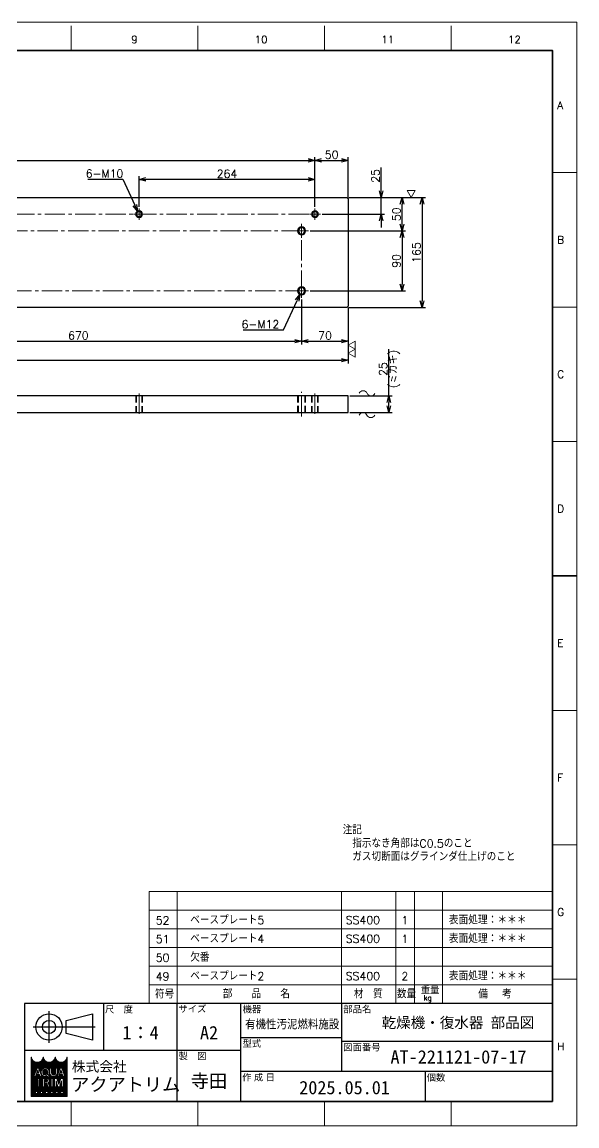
# Model space of a CAD drawing. Header units: millimetres. Extents: x 0 to 2352, y -34 to 1655.
# Drawn here: x 1519 to 2352, y 0 to 1655 of the extents above; entities that cross this region are included whole.
import ezdxf
from ezdxf.enums import TextEntityAlignment as Align

# ---------------------------------------------------------------- set-up
doc = ezdxf.new("R2010")
doc.units = ezdxf.units.MM
doc.header["$LTSCALE"] = 1.6
doc.header["$PDMODE"] = 99
doc.header["$PDSIZE"] = 1
doc.linetypes.add('CENTER2', pattern=[28.575000000000003, 19.05, -3.175, 3.175, -3.175])
doc.linetypes.add('HIDDEN', pattern=[9.524999999999999, 6.35, -3.175])
for name, color, linetype, lineweight in [('04_HIDDEN', 2, 'HIDDEN', 13), ('05_CENTER', 4, 'CENTER2', 13), ('07_TEXT', 3, 'Continuous', 13), ('08_DIM', 3, 'Continuous', 13), ('90_FRAME', 5, 'Continuous', 35)]:
    doc.layers.add(name, color=color, linetype=linetype, lineweight=lineweight)
doc.layers.add('91_BLANK', color=5, linetype='Continuous', lineweight=0, plot=False)
doc.styles.add('KSS_TXT', font='txt.shx', dxfattribs={"bigfont": 'extfont2.shx'})
doc.styles.add('MS_G', font='MS Gothic.ttf')
doc.styles.get("Standard").update_dxf_attribs({"font": 'txt.shx', "bigfont": 'extfont2.shx'})
doc.styles.add('表題用', font='MS PGothic.ttf')
doc.dimstyles.new('KSS_DIM', dxfattribs={"dimscale": 4, "dimtxt": 3, "dimasz": 2.5, "dimexe": 1.25, "dimexo": 0.625, "dimtad": 1, "dimdsep": 46, "dimtxsty": 'KSS_TXT', "dimblk": 'OPEN30', "dimcen": 0, "dimazin": 2, "dimtfac": 0.75, "dimtmove": 0, "dimatfit": 3, "dimldrblk": 'OPEN30', "dimfxl": 1.25, "dimtolj": 1, "dimarcsym": 0})
doc.dimstyles.new('KSS_DIM$3', dxfattribs={"dimscale": 4, "dimtxt": 3, "dimasz": 2.5, "dimexe": 1.25, "dimexo": 0.625, "dimtad": 1, "dimtih": 1, "dimtoh": 1, "dimdsep": 46, "dimtxsty": 'KSS_TXT', "dimblk": 'OPEN30', "dimcen": 0, "dimazin": 2, "dimtfac": 0.75, "dimtofl": 0, "dimtmove": 0, "dimatfit": 3, "dimldrblk": 'OPEN30', "dimfxl": 1.25, "dimtolj": 1, "dimarcsym": 0})

# ---------------------------------------------------------------- blocks, each defined once
blk = doc.blocks.new('M10Tz_1')
at = {"color": 0}
for radius in [5, 4]:
    blk.add_circle((0, 3.637978807091713e-12), radius, dxfattribs=at)
at = {"layer": '05_CENTER'}
for p, q in [((8.341050811399327, 3.637978807091713e-12), (-8.34105081139569, 3.637978807091713e-12)), ((0, -8.341050811399327), (0, 8.341050811399327))]:
    blk.add_line(p, q, dxfattribs=at)
blk = doc.blocks.new('M12Tz_1')
at = {"color": 0}
for radius in [6, 4.75]:
    blk.add_circle((-3.865352482534945e-12, 0), radius, dxfattribs=at)
at = {"layer": '05_CENTER'}
for p, q in [((10.33209148285709, 0), (-10.33209148286483, 0)), ((-3.865352482534945e-12, -10.3320914828609), (-3.865352482534945e-12, 10.3320914828609))]:
    blk.add_line(p, q, dxfattribs=at)
blk = doc.blocks.new('_Open30')
at = {"color": 0, "linetype": 'ByBlock', "lineweight": -2}
for p, q in [((-1, 0.26794919), (0, 0)), ((0, 0), (-1, -0.26794919)), ((0, 0), (-1, 0))]:
    blk.add_line(p, q, dxfattribs=at)
blk = doc.blocks.new('*D145')
at = {"layer": '08_DIM', "color": 0, "lineweight": -2, "transparency": 16777216}
for p, q in [((639.0098594540898, 1378.19991876379), (639.0098594540898, 1453.033589626263)), ((649.0098594540898, 1448.033589626263), (1949.00985945242, 1448.033589626263)), ((1959.00985945242, 1378.19991876379), (1959.00985945242, 1453.033589626263))]:
    blk.add_line(p, q, dxfattribs=at)
at = {"layer": 'Defpoints', "color": 0, "transparency": 16777216}
for p in [(1959.00985945242, 1448.033589626263), (639.0098594540898, 1375.69991876379), (1959.00985945242, 1375.69991876379)]:
    blk.add_point(p, dxfattribs=at)
at = {"layer": '08_DIM', "color": 0, "lineweight": -2, "transparency": 16777216, "xscale": 10, "yscale": 10, "zscale": 10, "rotation": 180}
blk.add_blockref('_Open30', (639.0098594540898, 1448.033589626263), dxfattribs=at)
at = {"layer": '08_DIM', "color": 0, "lineweight": -2, "transparency": 16777216, "xscale": 10, "yscale": 10, "zscale": 10}
blk.add_blockref('_Open30', (1959.00985945242, 1448.033589626263), dxfattribs=at)
at = {"layer": '08_DIM', "color": 0, "transparency": 16777216, "insert": (1299.009859453255, 1456.533589626263), "char_height": 12, "attachment_point": 5, "style": 'KSS_TXT'}
blk.add_mtext('\\A1;5x264=1320', dxfattribs=at)
blk = doc.blocks.new('*D146')
at = {"layer": '08_DIM', "color": 0, "lineweight": -2, "transparency": 16777216}
for p, q in [((1695.00985945409, 1378.199918749594), (1695.00985945409, 1424.552265880138)), ((1959.00985945242, 1378.199918781401), (1959.00985945242, 1424.552265880138)), ((1949.00985945242, 1419.552265880138), (1705.00985945409, 1419.552265880138))]:
    blk.add_line(p, q, dxfattribs=at)
at = {"layer": 'Defpoints', "color": 0, "transparency": 16777216}
for p in [(1695.00985945409, 1419.552265880138), (1695.00985945409, 1375.699918749594), (1959.00985945242, 1375.699918781401)]:
    blk.add_point(p, dxfattribs=at)
at = {"layer": '08_DIM', "color": 0, "lineweight": -2, "transparency": 16777216, "xscale": 10, "yscale": 10, "zscale": 10, "rotation": 180}
blk.add_blockref('_Open30', (1695.00985945409, 1419.552265880138), dxfattribs=at)
at = {"layer": '08_DIM', "color": 0, "lineweight": -2, "transparency": 16777216, "xscale": 10, "yscale": 10, "zscale": 10}
blk.add_blockref('_Open30', (1959.00985945242, 1419.552265880138), dxfattribs=at)
at = {"layer": '08_DIM', "color": 0, "transparency": 16777216, "insert": (1827.009859453255, 1428.052265880138), "char_height": 12, "attachment_point": 5, "style": 'KSS_TXT'}
blk.add_mtext('\\A1;264', dxfattribs=at)
blk = doc.blocks.new('*D147')
at = {"layer": '08_DIM', "color": 0, "lineweight": -2, "transparency": 16777216}
for p, q in [((1959.00985945242, 1378.199918781401), (1959.00985945242, 1453.033589626263)), ((1969.00985945242, 1448.033589626263), (1999.009858942921, 1448.033589626263)), ((2009.009858942921, 1392.858867965814), (2009.009858942921, 1453.033589626263))]:
    blk.add_line(p, q, dxfattribs=at)
at = {"layer": 'Defpoints', "color": 0, "transparency": 16777216}
for p in [(2009.009858942921, 1448.033589626263), (1959.00985945242, 1375.699918781401), (2009.009858942921, 1390.358867965814)]:
    blk.add_point(p, dxfattribs=at)
at = {"layer": '08_DIM', "color": 0, "lineweight": -2, "transparency": 16777216, "xscale": 10, "yscale": 10, "zscale": 10, "rotation": 180}
blk.add_blockref('_Open30', (1959.00985945242, 1448.033589626263), dxfattribs=at)
at = {"layer": '08_DIM', "color": 0, "lineweight": -2, "transparency": 16777216, "xscale": 10, "yscale": 10, "zscale": 10}
blk.add_blockref('_Open30', (2009.009858942921, 1448.033589626263), dxfattribs=at)
at = {"layer": '08_DIM', "color": 0, "transparency": 16777216, "insert": (1984.00985919767, 1456.533589626263), "char_height": 12, "attachment_point": 5, "style": 'KSS_TXT'}
blk.add_mtext('\\A1;50', dxfattribs=at)
blk = doc.blocks.new('*D148')
at = {"layer": '08_DIM', "color": 0, "lineweight": -2, "transparency": 16777216}
for p, q in [((2058.32055550406, 1402.358867965814), (2058.32055550406, 1437.358867965814)), ((2009.509858942921, 1392.358867965814), (2063.32055550406, 1392.358867965814)), ((2058.32055550406, 1367.358867969998), (2058.32055550406, 1392.358867965814)), ((1969.850910263819, 1367.358867969998), (2063.32055550406, 1367.358867969998)), ((2058.32055550406, 1357.358867969998), (2058.32055550406, 1347.358867969998))]:
    blk.add_line(p, q, dxfattribs=at)
at = {"layer": 'Defpoints', "color": 0, "transparency": 16777216}
for p in [(2007.009858942921, 1392.358867965814), (2058.32055550406, 1392.358867965814), (1967.350910263819, 1367.358867969998)]:
    blk.add_point(p, dxfattribs=at)
at = {"layer": '08_DIM', "color": 0, "lineweight": -2, "transparency": 16777216, "xscale": 10, "yscale": 10, "zscale": 10}
for p, rotation in [((2058.32055550406, 1392.358867965814), 270), ((2058.32055550406, 1367.358867969998), 90)]:
    blk.add_blockref('_Open30', p, dxfattribs=dict(at, rotation=rotation))
at = {"layer": '08_DIM', "color": 0, "transparency": 16777216, "insert": (2049.82055550406, 1424.858867965815), "char_height": 12, "attachment_point": 5, "rotation": 90, "style": 'KSS_TXT'}
blk.add_mtext('\\A1;25', dxfattribs=at)
blk = doc.blocks.new('*D149')
at = {"layer": '08_DIM', "color": 0, "lineweight": -2, "transparency": 16777216}
for p, q in [((2009.509858942921, 1392.358867965814), (2094.665469393549, 1392.358867965814)), ((2089.665469393549, 1352.358867964279), (2089.665469393549, 1382.358867965814)), ((1951.841950426943, 1342.358867964279), (2094.665469393549, 1342.358867964279))]:
    blk.add_line(p, q, dxfattribs=at)
at = {"layer": 'Defpoints', "color": 0, "transparency": 16777216}
for p in [(2007.009858942921, 1392.358867965814), (2089.665469393549, 1392.358867965814), (1949.341950426943, 1342.358867964279)]:
    blk.add_point(p, dxfattribs=at)
at = {"layer": '08_DIM', "color": 0, "lineweight": -2, "transparency": 16777216, "xscale": 10, "yscale": 10, "zscale": 10}
for p, rotation in [((2089.665469393549, 1392.358867965814), 90), ((2089.665469393549, 1342.358867964279), 270)]:
    blk.add_blockref('_Open30', p, dxfattribs=dict(at, rotation=rotation))
at = {"layer": '08_DIM', "color": 0, "transparency": 16777216, "insert": (2081.165469393548, 1367.358867965047), "char_height": 12, "attachment_point": 5, "rotation": 90, "style": 'KSS_TXT'}
blk.add_mtext('\\A1;50', dxfattribs=at)
blk = doc.blocks.new('*D150')
at = {"layer": '08_DIM', "color": 0, "lineweight": -2, "transparency": 16777216}
for p, q in [((1951.841950426943, 1342.358867964279), (2094.665469393549, 1342.358867964279)), ((2089.665469393549, 1332.358867964279), (2089.665469393549, 1262.358867975582)), ((1951.841950426942, 1252.358867975582), (2094.665469393549, 1252.358867975582))]:
    blk.add_line(p, q, dxfattribs=at)
at = {"layer": 'Defpoints', "color": 0, "transparency": 16777216}
for p in [(1949.341950426943, 1342.358867964279), (1949.341950426942, 1252.358867975582), (2089.665469393549, 1252.358867975582)]:
    blk.add_point(p, dxfattribs=at)
at = {"layer": '08_DIM', "color": 0, "lineweight": -2, "transparency": 16777216, "xscale": 10, "yscale": 10, "zscale": 10}
for p, rotation in [((2089.665469393549, 1342.358867964279), 90), ((2089.665469393549, 1252.358867975582), 270)]:
    blk.add_blockref('_Open30', p, dxfattribs=dict(at, rotation=rotation))
at = {"layer": '08_DIM', "color": 0, "transparency": 16777216, "insert": (2081.165469393548, 1297.358867969931), "char_height": 12, "attachment_point": 5, "rotation": 90, "style": 'KSS_TXT'}
blk.add_mtext('\\A1;90', dxfattribs=at)
blk = doc.blocks.new('*D151')
at = {"layer": '08_DIM', "color": 0, "lineweight": -2, "transparency": 16777216}
for p, q in [((2009.509858942921, 1392.358867965814), (2124.758324320661, 1392.358867965814)), ((2119.758324320661, 1382.358867965814), (2119.758324320661, 1237.358867965814)), ((2009.509858942921, 1227.358867965814), (2124.758324320661, 1227.358867965814))]:
    blk.add_line(p, q, dxfattribs=at)
at = {"layer": 'Defpoints', "color": 0, "transparency": 16777216}
for p in [(2007.009858942921, 1392.358867965814), (2007.009858942921, 1227.358867965814), (2119.758324320661, 1227.358867965814)]:
    blk.add_point(p, dxfattribs=at)
at = {"layer": '08_DIM', "color": 0, "lineweight": -2, "transparency": 16777216, "xscale": 10, "yscale": 10, "zscale": 10}
for p, rotation in [((2119.758324320661, 1392.358867965814), 90), ((2119.758324320661, 1227.358867965814), 270)]:
    blk.add_blockref('_Open30', p, dxfattribs=dict(at, rotation=rotation))
at = {"layer": '08_DIM', "color": 0, "transparency": 16777216, "insert": (2111.25832432066, 1309.858867965815), "char_height": 12, "attachment_point": 5, "rotation": 90, "style": 'KSS_TXT'}
blk.add_mtext('\\A1;165', dxfattribs=at)
blk = doc.blocks.new('*D153')
at = {"layer": '08_DIM', "color": 0, "lineweight": -2, "transparency": 16777216}
for p, q in [((1269.009858944911, 1329.526776481418), (1269.009858944911, 1171.934821785307)), ((1939.009858944081, 1239.526776492721), (1939.009858944081, 1171.934821785307)), ((1279.009858944911, 1176.934821785307), (1929.009858944081, 1176.934821785307))]:
    blk.add_line(p, q, dxfattribs=at)
at = {"layer": 'Defpoints', "color": 0, "transparency": 16777216}
for p in [(1269.009858944911, 1332.026776481418), (1939.009858944081, 1242.026776492721), (1939.009858944081, 1176.934821785307)]:
    blk.add_point(p, dxfattribs=at)
at = {"layer": '08_DIM', "color": 0, "lineweight": -2, "transparency": 16777216, "xscale": 10, "yscale": 10, "zscale": 10, "rotation": 180}
blk.add_blockref('_Open30', (1269.009858944911, 1176.934821785307), dxfattribs=at)
at = {"layer": '08_DIM', "color": 0, "lineweight": -2, "transparency": 16777216, "xscale": 10, "yscale": 10, "zscale": 10}
blk.add_blockref('_Open30', (1939.009858944081, 1176.934821785307), dxfattribs=at)
at = {"layer": '08_DIM', "color": 0, "transparency": 16777216, "insert": (1604.009858944496, 1185.434821785307), "char_height": 12, "attachment_point": 5, "style": 'KSS_TXT'}
blk.add_mtext('\\A1;670', dxfattribs=at)
blk = doc.blocks.new('*D154')
at = {"layer": '08_DIM', "color": 0, "lineweight": -2, "transparency": 16777216}
for p, q in [((1939.009858944081, 1239.526776492721), (1939.009858944081, 1171.934821785307)), ((2009.009858942921, 1226.858867965814), (2009.009858942921, 1171.934821785307)), ((1949.009858944081, 1176.934821785307), (1999.009858942921, 1176.934821785307))]:
    blk.add_line(p, q, dxfattribs=at)
at = {"layer": 'Defpoints', "color": 0, "transparency": 16777216}
for p in [(1939.009858944081, 1242.026776492721), (2009.009858942921, 1229.358867965814), (2009.009858942921, 1176.934821785307)]:
    blk.add_point(p, dxfattribs=at)
at = {"layer": '08_DIM', "color": 0, "lineweight": -2, "transparency": 16777216, "xscale": 10, "yscale": 10, "zscale": 10, "rotation": 180}
blk.add_blockref('_Open30', (1939.009858944081, 1176.934821785307), dxfattribs=at)
at = {"layer": '08_DIM', "color": 0, "lineweight": -2, "transparency": 16777216, "xscale": 10, "yscale": 10, "zscale": 10}
blk.add_blockref('_Open30', (2009.009858942921, 1176.934821785307), dxfattribs=at)
at = {"layer": '08_DIM', "color": 0, "transparency": 16777216, "insert": (1974.009858943501, 1185.434821785307), "char_height": 12, "attachment_point": 5, "style": 'KSS_TXT'}
blk.add_mtext('\\A1;70', dxfattribs=at)
blk = doc.blocks.new('*D156')
at = {"layer": '08_DIM', "color": 0, "lineweight": -2, "transparency": 16777216}
for p, q in [((549.009858942921, 1226.858867965814), (549.009858942921, 1143.45382652828)), ((2009.009858942921, 1226.858867965814), (2009.009858942921, 1143.45382652828)), ((559.009858942921, 1148.45382652828), (1999.009858942921, 1148.45382652828))]:
    blk.add_line(p, q, dxfattribs=at)
at = {"layer": 'Defpoints', "color": 0, "transparency": 16777216}
for p in [(549.009858942921, 1229.358867965814), (2009.009858942921, 1229.358867965814), (2009.009858942921, 1148.45382652828)]:
    blk.add_point(p, dxfattribs=at)
at = {"layer": '08_DIM', "color": 0, "lineweight": -2, "transparency": 16777216, "xscale": 10, "yscale": 10, "zscale": 10, "rotation": 180}
blk.add_blockref('_Open30', (549.009858942921, 1148.45382652828), dxfattribs=at)
at = {"layer": '08_DIM', "color": 0, "lineweight": -2, "transparency": 16777216, "xscale": 10, "yscale": 10, "zscale": 10}
blk.add_blockref('_Open30', (2009.009858942921, 1148.45382652828), dxfattribs=at)
at = {"layer": '08_DIM', "color": 0, "transparency": 16777216, "insert": (1279.009858942921, 1156.95382652828), "char_height": 12, "attachment_point": 5, "style": 'KSS_TXT'}
blk.add_mtext('\\A1;1460', dxfattribs=at)
blk = doc.blocks.new('*D157')
at = {"layer": '08_DIM', "color": 0, "lineweight": -2, "transparency": 16777216}
for p, q in [((2069.814660778959, 1094.891538736302), (2069.814660778959, 1165.091538736302)), ((2011.509858942921, 1094.891538736302), (2074.814660778959, 1094.891538736302)), ((2069.814660778959, 1079.891538736302), (2069.814660778959, 1084.891538736302)), ((2011.509858942921, 1069.891538736302), (2074.814660778959, 1069.891538736302))]:
    blk.add_line(p, q, dxfattribs=at)
at = {"layer": 'Defpoints', "color": 0, "transparency": 16777216}
for p in [(2009.009858942921, 1094.891538736302), (2069.814660778959, 1094.891538736302), (2009.009858942921, 1069.891538736302)]:
    blk.add_point(p, dxfattribs=at)
at = {"layer": '08_DIM', "color": 0, "lineweight": -2, "transparency": 16777216, "xscale": 10, "yscale": 10, "zscale": 10}
for p, rotation in [((2069.814660778959, 1094.891538736302), 90), ((2069.814660778959, 1069.891538736302), 270)]:
    blk.add_blockref('_Open30', p, dxfattribs=dict(at, rotation=rotation))
at = {"layer": '08_DIM', "color": 0, "transparency": 16777216, "char_height": 12, "attachment_point": 5, "rotation": 90, "style": 'KSS_TXT'}
for s, insert in [('\\A1;(ミガキ)', (2078.314660778958, 1134.991538736303)), ('\\A1;25', (2061.314660778958, 1134.991538736303))]:
    blk.add_mtext(s, dxfattribs=dict(at, insert=insert))
blk = doc.blocks.new('p1ba02')
for p, q in [((-1.499999999999986, 2.598076211353259), (1.500000000000014, 2.598076211353259)), ((1.4210854715202e-14, 0), (-1.499999999999986, 2.598076211353259)), ((1.500000000000014, 2.598076211353259), (1.4210854715202e-14, 0)), ((3.000000000000014, 0), (1.500000000000014, 2.598076211353259)), ((1.500000000000014, 2.598076211353259), (4.500000000000014, 2.598076211353259)), ((4.500000000000014, 2.598076211353259), (3.000000000000014, 0))]:
    blk.add_line(p, q)
blk = doc.blocks.new('*D161')
at = {"layer": '08_DIM', "color": 0, "lineweight": -2, "transparency": 16777216}
for p, q in [((1618.17046088731, 1419.84481030761), (1670.670460887312, 1419.84481030761)), ((1670.670460887312, 1419.84481030761), (1688.699391913437, 1380.966880262493))]:
    blk.add_line(p, q, dxfattribs=at)
at = {"layer": 'Defpoints', "color": 0, "transparency": 16777216}
for p in [(1692.906370273872, 1371.894872046292), (1697.113348634308, 1362.822863830091)]:
    blk.add_point(p, dxfattribs=at)
at = {"layer": '08_DIM', "color": 0, "lineweight": -2, "transparency": 16777216, "xscale": 10, "yscale": 10, "zscale": 10, "rotation": 294.8786526342805}
blk.add_blockref('_Open30', (1692.906370273872, 1371.894872046292), dxfattribs=at)
at = {"layer": '08_DIM', "color": 0, "transparency": 16777216, "insert": (1643.17046088731, 1428.34481030761), "char_height": 12, "attachment_point": 5, "style": 'KSS_TXT'}
blk.add_mtext('\\A1;6-M10', dxfattribs=at)
blk = doc.blocks.new('*D162')
at = {"layer": '08_DIM', "color": 0, "lineweight": -2, "transparency": 16777216}
for p, q in [((1911.678597711368, 1193.74290716726), (1932.248334598178, 1237.857771861159)), ((1851.178597711365, 1193.74290716726), (1911.678597711368, 1193.74290716726))]:
    blk.add_line(p, q, dxfattribs=at)
at = {"layer": 'Defpoints', "color": 0, "transparency": 16777216}
for p in [(1936.474287314368, 1246.920956932674), (1941.545430573796, 1257.796779018492)]:
    blk.add_point(p, dxfattribs=at)
at = {"layer": '08_DIM', "color": 0, "lineweight": -2, "transparency": 16777216, "xscale": 10, "yscale": 10, "zscale": 10, "rotation": 65.00145340156391}
blk.add_blockref('_Open30', (1936.474287314368, 1246.920956932674), dxfattribs=at)
at = {"layer": '08_DIM', "color": 0, "transparency": 16777216, "insert": (1877.178597711366, 1202.24290716726), "char_height": 12, "attachment_point": 5, "style": 'KSS_TXT'}
blk.add_mtext('\\A1;6-M12', dxfattribs=at)
blk = doc.blocks.new('p1ba05')
for centre, start, end in [((-2.953558874599082, 0.2854771617432377), 24.22763733453314, 155.5757785718213), ((0, 1.620669598395743), 204.2276373345332, 335.5757785718214)]:
    blk.add_arc(centre, 1.620669598395854, start, end)
blk = doc.blocks.new('p1ba01')
for p, q in [((0, 0), (-1.5, 2.598076211353259)), ((-1.5, 2.598076211353259), (1.5, 2.598076211353259)), ((1.5, 2.598076211353259), (0, 0))]:
    blk.add_line(p, q)

msp = doc.modelspace()

# ---------------------------------------------------------------- hatches: boundary and pattern name
at = {"layer": '90_FRAME', "lineweight": 5}
h = msp.add_hatch(dxfattribs=at)
h.set_pattern_fill('_USER', color=4, scale=1.2, angle=45, pattern_type=0)
h.set_pattern_definition([(45, (-945.6771580300181, -14.96861364743239), (-0.8485281374238569, 0.848528137423857), [])])
edge = h.paths.add_edge_path()
edge.add_arc((1587.106851105426, 103.0756889406746), 0.2561589359989652, 90, 180)
edge.add_ellipse((1578.141288345462, 103.0756889406746), major_axis=(-8.709403823964816, 0), ratio=0.8823529411764706, start_angle=360, end_angle=540, ccw=False)
edge.add_arc((1569.175725585498, 103.0756889406746), 0.2561589359989652, 3.187317984128255, 180.0000000000261)
edge.add_ellipse((1560.210162825533, 103.0756889406746), major_axis=(-8.709403823964816, 0), ratio=0.8823529411764706, start_angle=360, end_angle=540, ccw=False)
edge.add_arc((1551.244600065569, 103.0756889406746), 0.2561589359989652, 3.187317984128255, 180)
edge.add_ellipse((1542.279037305605, 103.0756889406746), major_axis=(-8.709403823964816, 0), ratio=0.8823529411764706, start_angle=360, end_angle=540, ccw=False)
edge.add_arc((1533.313474545641, 103.0756889406746), 0.2561589359989652, 3.187317984128255, 90)
edge.add_line((1533.313474545641, 103.3318478766758), (1533.313474545641, 44.15913366091428))
edge.add_line((1533.313474545641, 44.15913366091246), (1587.106851105424, 44.15913366091246))
edge.add_line((1587.106851105426, 44.15913366091246), (1587.106851105426, 103.3318478766722))
h.paths.add_polyline_path([(1541.987718313027, 86.72910592718273), (1544.1115856863, 86.72910592718273), (1548.941307527639, 73.98263727187242), (1548.941307527639, 73.92115912723403), (1546.641970452547, 73.92115912723403), (1545.439607969325, 77.29778354664433), (1540.710927817199, 77.29778354664433), (1541.404155285403, 79.24459146023565), (1544.746380501125, 79.24459146023565), (1543.049651999663, 84.00955624507134), (1539.457333546783, 73.92115912723403), (1537.157996471688, 73.92115912723403), (1537.157996471688, 73.98263727187242)], flags=16)
edge = h.paths.add_edge_path(flags=16)
edge.add_ellipse((1554.286678030083, 81.09360933520458), major_axis=(-5.8916555279762, 0), ratio=0.9565217391304346, start_angle=180, end_angle=360, ccw=False)
edge.add_line((1560.178333558059, 81.09360933520458), (1560.178333558059, 79.55665571921037))
edge.add_ellipse((1554.286678030083, 79.55665571921037), major_axis=(-5.8916555279762, 0), ratio=0.9565217391304346, start_angle=142.1052553177129, end_angle=180, ccw=False)
edge.add_line((1558.936021579444, 76.09526146155787), (1557.285296600079, 77.4554772650825))
edge.add_ellipse((1554.286678030083, 79.70737472682578), major_axis=(3.75679118758396, 0), ratio=0.9950358206786509, start_angle=-37.0427632869818, end_angle=0)
edge.add_line((1558.043464501574, 79.70722960958102), (1558.043464501574, 80.94289032758917))
edge.add_ellipse((1554.286678030083, 80.94289032758917), major_axis=(3.75678647149081, 0), ratio=0.9947182625257321, start_angle=360, end_angle=540)
edge.add_line((1550.529891558592, 80.94289032758917), (1550.529891558592, 79.70724298545775))
edge.add_ellipse((1554.286678030083, 79.70737472682578), major_axis=(3.75679118758396, 0), ratio=0.9950358206786509, start_angle=-180, end_angle=-65.75794872216291)
edge.add_line((1555.829187784792, 76.29886595284898), (1554.783233280467, 77.31683014038919))
edge.add_line((1554.783233280465, 77.31683014038737), (1555.917878471079, 78.52166531088534))
edge.add_line((1555.917878471079, 78.52166531088716), (1560.662102406963, 74.61237184667317))
edge.add_line((1560.662102406961, 74.61237184667135), (1559.17957633999, 73.03813563481873))
edge.add_line((1559.179576339993, 73.03813563482055), (1557.398624999427, 74.77142773973338))
edge.add_ellipse((1554.286678030083, 79.55665571921037), major_axis=(-5.8916555279762, 0), ratio=0.9565217391304346, start_angle=0, end_angle=121.88362473889401, ccw=False)
edge.add_line((1548.395022502107, 79.55665571921037), (1548.395022502107, 81.09360933520458))
h.paths.add_polyline_path([(1549.322272314501, 71.3595697672443), (1549.322272314501, 69.56645721525075), (1545.479888274516, 69.56645721525075, 0.4142135623730951), (1545.223729338515, 69.31029827925141), (1545.223729338515, 58.5516229672956), (1542.918298914527, 58.5516229672956), (1542.918298914527, 69.31029827925141, 0.4142135623730951), (1542.662139978529, 69.56645721525075), (1538.819755938545, 69.56645721525075), (1538.819755938545, 71.3595697672443)], flags=16)
edge = h.paths.add_edge_path(flags=16)
edge.add_line((1550.782336630131, 71.3595697672443), (1556.673992158107, 71.3595697672443))
edge.add_ellipse((1556.673992158103, 67.99033192354347), major_axis=(-4.134945875879031, 7.595772347314229e-16), ratio=0.8148203011203055, start_angle=111.38697473498539, end_angle=270, ccw=False)
edge.add_arc((1557.308096793895, 63.42427632530399), 1.674818033710892, 22.272952259934925, 58.5531130129101, ccw=False)
edge.add_line((1558.85795455382, 64.05906477040827), (1561.06509696998, 58.65408654169534))
edge.add_line((1561.065096969982, 58.65408654169534), (1561.065096969982, 58.5516229672956))
edge.add_line((1561.065096969982, 58.5516229672956), (1558.580355290793, 58.5516229672956))
edge.add_line((1558.580355290793, 58.5516229672956), (1556.630490053464, 63.97910444256723))
edge.add_arc((1555.679984732655, 63.59645833584892), 1.02463574399587, 21.92829786654815, 90)
edge.add_line((1555.679984732655, 64.62109407984263), (1553.164614734919, 64.62109407984263))
edge.add_line((1553.164614734917, 64.62109407984263), (1553.164614734917, 66.41420663183618))
edge.add_line((1553.164614734917, 66.41420663183618), (1556.981382881301, 66.41420663183618))
edge.add_arc((1556.926424426744, 67.99033192354347), 1.577083183248922, 271.9970571044071, 448.0029428955929)
edge.add_line((1556.981382881306, 69.56645721525075), (1553.087767054122, 69.56645721525075))
edge.add_line((1553.08776705412, 69.56645721525075), (1553.08776705412, 58.5516229672956))
edge.add_line((1553.08776705412, 58.5516229672956), (1550.782336630129, 58.5516229672956))
edge.add_line((1550.782336630131, 58.5516229672956), (1550.782336630131, 71.3595697672443))
h.paths.add_polyline_path([(1561.362454897633, 86.72910592718273), (1563.667885321626, 86.72910592718273), (1563.667885321626, 79.55665571921037, 0.175030561155744), (1564.684904958587, 76.62111705864646, 0.2571496110314638), (1568.798680148641, 76.62111705864646, 0.1750305611562702), (1569.815699785599, 79.55665571921946), (1569.815699785599, 86.72910592718273), (1572.121130209591, 86.72910592718273), (1572.121130209591, 79.09325813684137, -0.3793912406243967), (1567.12603095761, 73.92115912723403), (1566.35755414961, 73.92115912723403, -0.3793912406243716), (1561.362454897633, 79.09325813684137)], flags=16)
h.paths.add_polyline_path([(1563.007672923854, 71.3595697672443), (1565.825421219845, 71.3595697672443), (1565.825421219845, 69.56645721525075, 0.4142135623730951), (1565.569262283847, 69.31029827925141), (1565.569262283847, 60.60089445528666, 0.4142135623730951), (1565.825421219845, 60.34473551928915), (1565.825421219845, 58.5516229672956), (1563.007672923854, 58.5516229672956), (1563.007672923854, 60.34473551928915, 0.4142135623730951), (1563.263831859855, 60.60089445528666), (1563.263831859855, 69.31029827925141, 0.4142135623730951), (1563.007672923854, 69.56645721525075)], flags=16)
h.paths.add_polyline_path([(1568.133347768792, 71.3595697672443), (1571.478678283533, 71.3595697672443), (1574.537321168766, 62.05736025438256), (1577.595964053999, 71.3595697672443), (1580.943417472809, 71.3595697672443), (1580.943417472809, 58.5516229672956), (1578.63798704882, 58.5516229672956), (1578.63798704882, 67.51718572725969), (1575.690036380762, 58.5516229672956), (1573.384605956773, 58.5516229672956), (1570.436655288712, 67.51718572725969), (1570.438778192784, 58.5516229672956), (1568.133347768792, 58.5516229672956)], flags=16)
h.paths.add_polyline_path([(1576.821057836765, 86.72910592718273), (1578.944925210039, 86.72910592718273), (1583.774647051378, 73.98263727187242), (1583.774647051378, 73.92115912723403), (1581.475309976282, 73.92115912723403), (1580.272947493064, 77.29778354664433), (1575.544267340938, 77.29778354664433), (1576.237494809139, 79.24459146023565), (1579.579720024864, 79.24459146023565), (1577.882991523402, 84.00955624507134), (1574.290673070518, 73.92115912723403), (1571.991335995423, 73.92115912723403), (1571.991335995423, 73.98263727187242)], flags=16)
h.paths.add_polyline_path([(1539.461289009618, 51.84390174088168), (1542.535196241603, 51.84390174088168), (1542.535196241603, 48.76999450889508), (1539.461289009618, 48.76999450889508)], flags=16)
h.paths.add_polyline_path([(1547.146057089587, 51.84390174088168), (1550.219964321572, 51.84390174088168), (1550.219964321572, 48.76999450889508), (1547.146057089587, 48.76999450889508)], flags=16)
h.paths.add_polyline_path([(1554.830825169556, 51.84390174088168), (1557.904732401541, 51.84390174088168), (1557.904732401541, 48.76999450889508), (1554.830825169556, 48.76999450889508)], flags=16)
h.paths.add_polyline_path([(1562.515593249526, 51.84390174088168), (1565.58950048151, 51.84390174088168), (1565.58950048151, 48.76999450889508), (1562.515593249526, 48.76999450889508)], flags=16)
h.paths.add_polyline_path([(1570.200361329495, 51.84390174088168), (1573.27426856148, 51.84390174088168), (1573.27426856148, 48.76999450889508), (1570.200361329495, 48.76999450889508)], flags=16)
h.paths.add_polyline_path([(1577.885129409464, 51.84390174088168), (1580.959036641449, 51.84390174088168), (1580.959036641449, 48.76999450889508), (1577.885129409464, 48.76999450889508)], flags=16)

# ---------------------------------------------------------------- linework, layer by layer
at = {"color": 0}
for points in [[(2007.009858942921, 1227.358867965814), (551.009858942921, 1227.358867965814), (549.009858942921, 1229.358867965814), (549.0098589429247, 1390.358867965818), (551.0098589429247, 1392.358867965818), (2007.009858942921, 1392.358867965814), (2009.009858942921, 1390.358867965814), (2009.009858942921, 1229.358867965814)], [(549.0098589429247, 1069.891538736302), (2009.009858942921, 1069.891538736302), (2009.009858942921, 1094.891538736302), (549.0098589429247, 1094.891538736302)]]:
    msp.add_lwpolyline(points, close=True, dxfattribs=at)
at = {"layer": '04_HIDDEN'}
for p, q in [((1690.009859454083, 1094.891538736302), (1690.009859454083, 1069.891538736288)), ((1691.009859454083, 1094.891538736302), (1691.009859454083, 1069.891538736288)), ((1699.009859454086, 1094.891538736302), (1699.009859454086, 1069.891538736288)), ((1700.009859454086, 1094.891538736302), (1700.009859454086, 1069.891538736288)), ((1933.011238222726, 1069.891538736302), (1933.011238222726, 1094.891538745783)), ((1934.261238222719, 1069.891538736302), (1934.261238222719, 1094.891538745783)), ((1943.761238222734, 1069.891538736302), (1943.761238222734, 1094.891538745783)), ((1945.011238222726, 1069.891538736302), (1945.011238222726, 1094.891538745783)), ((1954.009829443409, 1094.891538736302), (1954.009829443409, 1069.891538736288)), ((1955.009829443409, 1094.891538736302), (1955.009829443409, 1069.891538736288)), ((1963.009859452424, 1094.891538736302), (1963.009859452424, 1069.891538736288)), ((1964.009859452424, 1094.891538736302), (1964.009859452424, 1069.891538736288))]:
    msp.add_line(p, q, dxfattribs=at)
at = {"layer": '05_CENTER'}
for p, q in [((639.0098594540898, 1367.35886795239), (1959.00985945242, 1367.358867969998)), ((1695.009859454083, 1098.279313883862), (1695.009859454083, 1066.503763588729)), ((1939.011238222726, 1063.807184417031), (1939.011238222726, 1101.030863589241)), ((1959.00985945242, 1098.279313883862), (1959.00985945242, 1066.503763588729))]:
    msp.add_line(p, q, dxfattribs=at)
msp.add_lwpolyline([(589.0098589457441, 1252.358867975582), (1939.009858944082, 1252.358867975582), (1939.009858944082, 1342.358867964279), (589.0098589457441, 1342.358867964279)], close=True, dxfattribs=at)
at = {"layer": '90_FRAME', "color": 4, "lineweight": 13}
for p, q in [((1592.982204280308, 1613.00035474462), (1592.982204280308, 1649.81223188732)), ((1783.073074479541, 1613.00035474462), (1783.073074479541, 1649.81223188732)), ((1973.163944678774, 1613.00035474462), (1973.163944678774, 1649.81223188732)), ((2163.254814878007, 1613.00035474462), (2163.254814878007, 1649.81223188732)), ((2352.09044159269, 1429.720130283139), (2315.278564449982, 1429.720130283139)), ((2352.09044159269, 1228.088028678954), (2315.278564449982, 1228.088028678954)), ((2352.09044159269, 1026.45592707477), (2315.278564449982, 1026.45592707477)), ((2352.09044159269, 623.1917238664003), (2315.278564449982, 623.1917238664003)), ((2352.09044159269, 421.5596222622155), (2315.278564449982, 421.5596222622155)), ((1710.392832310299, 351.733005978039), (2315.278541343749, 351.733005978039)), ((1710.392855416532, 351.733005978039), (1710.392855416532, 183.73301048167)), ((1752.392850166539, 351.733005978039), (1752.39285016654, 183.73301048167)), ((1998.754738177653, 351.733005978039), (1998.754738177653, 183.73301048167)), ((2080.531193135573, 351.733005978039), (2080.531193135595, 183.73301048167)), ((2108.531189635572, 351.733005978039), (2108.531189635597, 183.73301048167)), ((2150.531184385591, 351.733005978039), (2150.531184385591, 183.73301048167)), ((1710.392832310299, 323.7330074731734), (2315.278541343749, 323.7330074731734)), ((1710.392832310299, 295.7330074731734), (2315.278541343749, 295.7330074731734)), ((1710.392832310299, 267.733005978039), (2315.278541343749, 267.733005978039)), ((1710.392832310299, 239.7330074731734), (2315.278541343749, 239.7330074731734)), ((2352.09044159269, 219.9275206580308), (2315.278564449982, 219.9275206580308)), ((1710.392832310299, 211.7330074731733), (2315.278541343749, 211.7330074731733)), ((1592.982204280308, -1.126752522395691e-07), (1592.982204280308, 36.64729619654992)), ((1783.073074479541, -1.126752522395691e-07), (1783.073074479541, 36.64729619654992)), ((1973.163944678774, -1.126752522395691e-07), (1973.163944678774, 36.64729619654992)), ((2163.254814878007, -1.126752522395691e-07), (2163.254814878007, 36.64729619654992))]:
    msp.add_line(p, q, dxfattribs=at)
at = {"layer": '90_FRAME'}
msp.add_line((2352.09044159269, 824.8238254705849), (2315.278564449982, 824.8238254705849), dxfattribs=at)
at = {"layer": '90_FRAME', "color": 0, "lineweight": 25}
for p, q in [((1642.078564452699, 113.0187247676675), (1642.078564452699, 183.73301048167)), ((1752.39285016654, 36.64729619654992), (1752.39285016654, 183.73301048167)), ((1847.707135880381, 36.64729619654992), (1847.707135880381, 183.73301048167)), ((1998.754738177653, 183.73301048167), (1998.754738177653, 81.90443905350895)), ((1559.908564453032, 124.6158676247667), (1559.908564453032, 172.1358676245744)), ((1536.148564453128, 148.3758676246669), (1629.208564452751, 148.3758676246669)), ((1847.707135880381, 132.8187247675904), (1998.754738177653, 132.8187247675904)), ((1998.754738177653, 127.161581910468), (2315.278564449982, 127.161581910468)), ((1847.707135880381, 113.0187247676675), (1523.27856445318, 113.0187247676675)), ((1847.707135880381, 81.90443905350895), (2315.278564449982, 81.90443905350895)), ((2124.249993022139, 81.90443905350895), (2124.249993022139, 36.64729619654992))]:
    msp.add_line(p, q, dxfattribs=at)
at = {"layer": '90_FRAME', "color": 4, "lineweight": 5}
for p, q in [((1533.313474545641, 44.15913366091246), (1533.313474545641, 103.3318478766758)), ((1587.106851105426, 103.3318478766758), (1587.106851105426, 44.15913366091246)), ((1537.157996471688, 73.98263727187242), (1541.987718313027, 86.72910592718273)), ((1539.457333546783, 73.92115912723403), (1543.049651999663, 84.00955624507134)), ((1541.987718313027, 86.72910592718273), (1544.1115856863, 86.72910592718273)), ((1544.746380501125, 79.24459146023565), (1543.049651999663, 84.00955624507134)), ((1548.941307527639, 73.98263727187242), (1544.1115856863, 86.72910592718273)), ((1561.362454897633, 79.09325813684137), (1561.362454897633, 86.72910592718273)), ((1563.667885321626, 86.72910592718273), (1561.362454897633, 86.72910592718273)), ((1563.667885321626, 79.55665571921037), (1563.667885321626, 86.72910592718273)), ((1569.815699785599, 79.55665571921037), (1569.815699785599, 86.72910592718273)), ((1569.815699785599, 86.72910592718273), (1572.121130209591, 86.72910592718273)), ((1571.991335995423, 73.98263727187242), (1576.821057836765, 86.72910592718273)), ((1572.121130209591, 79.09325813684137), (1572.121130209591, 86.72910592718273)), ((1574.290673070518, 73.92115912723403), (1577.882991523402, 84.00955624507134)), ((1576.821057836765, 86.72910592718273), (1578.944925210039, 86.72910592718273)), ((1579.579720024864, 79.24459146023565), (1577.882991523402, 84.00955624507134)), ((1583.774647051378, 73.98263727187242), (1578.944925210039, 86.72910592718273)), ((1537.157996471688, 73.92115912723403), (1537.157996471688, 73.98263727187242)), ((1537.157996471688, 73.98263727187242), (1537.157996471688, 73.98263727187242)), ((1537.157996471688, 73.92115912723403), (1537.157996471688, 73.98263727187242)), ((1537.157996471688, 73.92115912723403), (1539.457333546783, 73.92115912723403)), ((1538.819755938545, 71.3595697672443), (1549.322272314501, 71.3595697672443)), ((1538.819755938545, 71.3595697672443), (1538.819755938545, 69.56645721525075)), ((1538.819755938545, 69.56645721525075), (1542.662139978529, 69.56645721525075)), ((1540.710927817199, 77.29778354664433), (1541.404155285403, 79.24459146023565)), ((1540.710927817199, 77.29778354664433), (1545.439607969325, 77.29778354664433)), ((1541.404155285403, 79.24459146023565), (1544.746380501125, 79.24459146023565)), ((1542.918298914527, 58.5516229672956), (1542.918298914527, 69.31029827925141)), ((1545.223729338515, 58.5516229672956), (1545.223729338515, 69.31029827925141)), ((1546.641970452547, 73.92115912723403), (1545.439607969325, 77.29778354664433)), ((1545.479888274516, 69.56645721525075), (1549.322272314501, 69.56645721525075)), ((1548.941307527639, 73.92115912723403), (1546.641970452547, 73.92115912723403)), ((1548.395022502107, 81.09360933520458), (1548.395022502107, 79.55665571921037)), ((1548.941307527639, 73.92115912723403), (1548.941307527639, 73.98263727187242)), ((1549.322272314501, 71.3595697672443), (1549.322272314501, 69.56645721525075)), ((1550.529891558592, 80.94289032758917), (1550.529891558592, 79.71332743479417)), ((1550.782336630131, 71.3595697672443), (1550.782336630131, 58.5516229672956)), ((1550.782336630131, 71.3595697672443), (1556.673992158103, 71.3595697672443)), ((1553.08776705412, 58.5516229672956), (1553.08776705412, 69.56645721525075)), ((1553.08776705412, 69.56645721525075), (1556.981382881306, 69.56645721525075)), ((1553.164614734917, 64.62109407984263), (1553.164614734917, 66.41420663183618)), ((1553.164614734917, 66.41420663183618), (1556.981382881306, 66.41420663183618)), ((1554.783233280465, 77.31683014038737), (1555.917878471079, 78.52166531088716)), ((1554.783233280465, 77.31683014038737), (1555.829187784792, 76.29886595284898)), ((1555.917878471079, 78.52166531088716), (1560.662102406961, 74.61237184667135)), ((1557.285296600079, 77.4554772650825), (1558.936021579444, 76.09526146155787)), ((1557.398624999427, 74.77142773973338), (1559.179576339993, 73.03813563482055)), ((1558.043464501574, 80.94289032758917), (1558.043464501574, 79.71332743479417)), ((1559.179576339993, 73.03813563482055), (1560.662102406961, 74.61237184667135)), ((1560.178333558059, 81.09360933520458), (1560.178333558059, 79.55665571921037)), ((1563.007672923854, 71.3595697672443), (1565.825421219845, 71.3595697672443)), ((1563.007672923854, 71.3595697672443), (1563.007672923854, 69.56645721525075)), ((1563.263831859855, 60.60089445528666), (1563.263831859855, 69.31029827925141)), ((1565.569262283847, 60.60089445528666), (1565.569262283847, 69.31029827925141)), ((1565.825421219845, 71.3595697672443), (1565.825421219845, 69.56645721525075)), ((1567.12603095761, 73.92115912723403), (1566.357554149614, 73.92115912723403)), ((1568.133347768792, 71.3595697672443), (1568.133347768792, 58.5516229672956)), ((1568.133347768792, 71.3595697672443), (1571.478678283533, 71.3595697672443)), ((1570.438778192784, 58.5516229672956), (1570.436655288712, 67.51718572725969)), ((1573.384605956773, 58.5516229672956), (1570.436655288712, 67.51718572725969)), ((1574.537321168766, 62.05736025438256), (1571.478678283533, 71.3595697672443)), ((1571.991335995423, 73.92115912723403), (1571.991335995423, 73.98263727187242)), ((1571.991335995423, 73.98263727187242), (1571.991335995423, 73.98263727187242)), ((1571.991335995423, 73.92115912723403), (1571.991335995423, 73.98263727187242)), ((1571.991335995423, 73.92115912723403), (1574.290673070518, 73.92115912723403)), ((1574.537321168766, 62.05736025438256), (1577.595964053999, 71.3595697672443)), ((1575.544267340938, 77.29778354664433), (1576.237494809139, 79.24459146023565)), ((1575.544267340938, 77.29778354664433), (1580.272947493064, 77.29778354664433)), ((1575.690036380762, 58.5516229672956), (1578.63798704882, 67.51718572725969)), ((1576.237494809139, 79.24459146023565), (1579.579720024864, 79.24459146023565)), ((1580.943417472809, 71.3595697672443), (1577.595964053999, 71.3595697672443)), ((1578.63798704882, 67.51718572725969), (1578.63798704882, 58.5516229672956)), ((1581.475309976282, 73.92115912723403), (1580.272947493064, 77.29778354664433)), ((1580.943417472809, 58.5516229672956), (1580.943417472809, 71.3595697672443)), ((1583.774647051378, 73.92115912723403), (1581.475309976282, 73.92115912723403)), ((1583.774647051378, 73.92115912723403), (1583.774647051378, 73.98263727187242)), ((1539.461289009618, 51.84390174088168), (1542.535196241603, 51.84390174088168)), ((1539.461289009618, 51.84390174088168), (1539.461289009618, 48.76999450889508)), ((1542.535196241603, 51.84390174088168), (1542.535196241603, 48.76999450889508)), ((1542.918298914527, 58.5516229672956), (1545.223729338515, 58.5516229672956)), ((1547.146057089587, 51.84390174088168), (1550.219964321572, 51.84390174088168)), ((1547.146057089587, 51.84390174088168), (1547.146057089587, 48.76999450889508)), ((1550.219964321572, 51.84390174088168), (1550.219964321572, 48.76999450889508)), ((1550.782336630131, 58.5516229672956), (1553.08776705412, 58.5516229672956)), ((1553.164614734917, 64.62109407984263), (1555.679984732655, 64.62109407984263)), ((1554.830825169556, 51.84390174088168), (1557.904732401541, 51.84390174088168)), ((1554.830825169556, 51.84390174088168), (1554.830825169556, 48.76999450889508)), ((1556.630490053464, 63.97910444256723), (1558.580355290793, 58.5516229672956)), ((1557.904732401541, 51.84390174088168), (1557.904732401541, 48.76999450889508)), ((1558.580355290793, 58.5516229672956), (1561.065096969982, 58.5516229672956)), ((1558.85795455382, 64.05906477041009), (1561.065096969982, 58.65408654169534)), ((1561.065096969982, 58.65408654169534), (1561.065096969982, 58.5516229672956)), ((1562.515593249526, 51.84390174088168), (1565.58950048151, 51.84390174088168)), ((1562.515593249526, 51.84390174088168), (1562.515593249526, 48.76999450889508)), ((1563.007672923854, 58.5516229672956), (1563.007672923854, 60.34473551928915)), ((1563.007672923854, 58.5516229672956), (1565.825421219845, 58.5516229672956)), ((1565.58950048151, 51.84390174088168), (1565.58950048151, 48.76999450889508)), ((1565.825421219845, 58.5516229672956), (1565.825421219845, 60.34473551928915)), ((1568.133347768792, 58.5516229672956), (1570.438778192784, 58.5516229672956)), ((1570.200361329495, 51.84390174088168), (1573.27426856148, 51.84390174088168)), ((1570.200361329495, 51.84390174088168), (1570.200361329495, 48.76999450889508)), ((1573.27426856148, 51.84390174088168), (1573.27426856148, 48.76999450889508)), ((1573.384605956773, 58.5516229672956), (1575.690036380762, 58.5516229672956)), ((1580.959036641449, 51.84390174088168), (1577.885129409464, 51.84390174088168)), ((1577.885129409464, 51.84390174088168), (1577.885129409464, 48.76999450889508)), ((1578.63798704882, 58.5516229672956), (1580.943417472809, 58.5516229672956)), ((1580.959036641449, 51.84390174088168), (1580.959036641449, 48.76999450889508)), ((1587.106851105426, 44.15913366091246), (1533.313474545641, 44.15913366091246)), ((1542.535196241603, 48.76999450889508), (1539.461289009618, 48.76999450889508)), ((1550.219964321572, 48.76999450889508), (1547.146057089587, 48.76999450889508)), ((1557.904732401541, 48.76999450889508), (1554.830825169556, 48.76999450889508)), ((1565.58950048151, 48.76999450889508), (1562.515593249526, 48.76999450889508)), ((1573.27426856148, 48.76999450889508), (1570.200361329495, 48.76999450889508)), ((1577.885129409464, 48.76999450889508), (1580.959036641449, 48.76999450889508))]:
    msp.add_line(p, q, dxfattribs=at)
at = {"layer": '90_FRAME'}
msp.add_lwpolyline([(110.3223633137168, 36.64729619654992), (2315.278564449982, 36.6472961965499), (2315.278564449982, 1613.00035474462), (110.3223633137168, 1613.00035474462)], close=True, dxfattribs=at)
at = {"layer": '90_FRAME', "color": 0, "lineweight": 25}
msp.add_lwpolyline([(1523.27856445318, 36.64729619654992), (2315.278564449982, 36.64729619654992), (2315.278564449982, 183.73301048167), (1523.27856445318, 183.73301048167)], close=True, dxfattribs=at)
msp.add_lwpolyline([(1585.648564452931, 158.2758676246283), (1625.24856445277, 168.1758676245898), (1625.24856445277, 128.5758676247513), (1585.648564452931, 138.4758676247091), (1585.648564452931, 158.2758676246283)], dxfattribs=at)
for radius in [19.79999999992, 9.89999999996]:
    msp.add_circle((1559.908564453032, 148.3758676246669), radius, dxfattribs=at)
at = {"layer": '90_FRAME', "color": 4, "lineweight": 5}
for centre, radius, start, end in [((1533.313474545641, 103.0756889406746), 0.2561589359989652, 0, 90), ((1551.244600065569, 103.0756889406746), 0.2561589359989652, 0, 180), ((1551.244600065569, 103.0756889406746), 0.2561589359989652, 0, 90), ((1569.175725585498, 103.0756889406746), 0.2561589359989652, 0, 180), ((1587.106851105426, 103.0756889406746), 0.2561589359989652, 90, 180), ((1542.662139978529, 69.31029827925141), 0.2561589359989652, 0, 90), ((1545.479888274516, 69.31029827925141), 0.2561589359989652, 90, 180), ((1556.926424426744, 67.99033192354347), 1.577083183248922, 271.9970571043541, 88.00294289554164), ((1566.777598836736, 79.3249569280286), 5.420098542558598, 182.4500309922613, 265.5552572885243), ((1563.007672923854, 69.31029827925141), 0.2561589359989652, 0, 90), ((1568.240837326434, 79.49701552458629), 4.573340900382642, 179.2527938813868, 218.9645718468802), ((1566.741792553614, 80.35605174844915), 4.263862534800127, 241.1577278083189, 298.8422721916811), ((1565.825421219845, 69.31029827925141), 0.2561589359989652, 90, 180), ((1566.705986270488, 79.3249569280286), 5.420098542558598, 274.4447427114757, 357.5499690077386), ((1565.242747780791, 79.49701552458629), 4.573340900382127, 321.0354281531198, 0.7472061186132516), ((1555.679984732655, 63.59645833584892), 1.024635743995861, 21.92829786655026, 90), ((1557.308096793895, 63.42427632530399), 1.674818033710921, 22.27295225998095, 58.55311301286324), ((1563.007672923854, 60.60089445528666), 0.2561589359989652, 270, 0), ((1565.825421219845, 60.60089445528666), 0.2561589359989652, 180, 270)]:
    msp.add_arc(centre, radius, start, end, dxfattribs=at)
for centre, major_axis, ratio, start_param, end_param in [((1542.279037305605, 103.0756889406746), (-8.709403823964816, 0), 0.8823529411764706, 6.283185307179586, 9.42477796076938), ((1560.210162825533, 103.0756889406746), (-8.709403823964816, 0), 0.8823529411764706, 6.283185307179586, 9.42477796076938), ((1578.141288345462, 103.0756889406746), (-8.709403823964816, 0), 0.8823529411764706, 6.283185307179586, 9.42477796076938), ((1554.286678030083, 81.09360933520458), (-5.8916555279762, 0), 0.9565217391304346, 3.141592653589793, 6.283185307179586), ((1554.286678030083, 80.94289032758917), (3.75678647149081, 0), 0.9947182625257321, 6.283185307179586, 9.42477796076938), ((1556.673992158103, 67.99033192354347), (-4.134945875879031, 7.595772347314198e-16), 0.8148203011203053, 1.944069452961235, 4.71238898038469)]:
    msp.add_ellipse(centre, major_axis=major_axis, ratio=ratio, start_param=start_param, end_param=end_param, dxfattribs=at)
at = {"layer": '90_FRAME', "color": 4, "lineweight": 5, "extrusion": (0, 0, -1)}
for centre, major_axis, ratio, start_param, end_param in [((1554.286678030083, 79.55665571921037), (-5.8916555279762, 0), 0.9565217391304346, 4.155914751220672, 6.283185307179586), ((1554.286678030083, 79.70737472682578), (3.75679118758396, 0), 0.9950358206786509, 7.430878021738927, 9.42477796076938), ((1554.286678030083, 79.70737472682578), (3.75679118758396, 0), 0.9950358206786509, 6.283185307179586, 6.929703490574296), ((1554.286678030083, 79.55665571921037), (-5.8916555279762, 0), 0.9565217391304346, 3.141592653589793, 3.802980717498315)]:
    msp.add_ellipse(centre, major_axis=major_axis, ratio=ratio, start_param=start_param, end_param=end_param, dxfattribs=at)
at = {"layer": '91_BLANK'}
msp.add_lwpolyline([(-8.093381893559126e-07, -1.126752522395691e-07), (2352.090441588782, -1.126752522395691e-07), (2352.090441588782, 1655.492231894922), (-8.093381893559126e-07, 1655.492231894922)], close=True, dxfattribs=at)

# ---------------------------------------------------------------- block references
at = {"xscale": -1, "rotation": 180}
for name, p in [('M10Tz_1', (1695.00985945409, 1367.358867938195)), ('M10Tz_1', (1959.00985945242, 1367.358867970002)), ('M12Tz_1', (1939.009858944085, 1252.358867975582))]:
    msp.add_blockref(name, p, dxfattribs=at)
at = {"xscale": -1}
msp.add_blockref('M12Tz_1', (1939.009858944078, 1342.358867964279), dxfattribs=at)
at = {"layer": '08_DIM', "xscale": 4, "yscale": 4, "zscale": 4}
for name, p in [('p1ba01', (2103.448764425986, 1392.358867965814)), ('p1ba05', (2043.16225986094, 1094.891538736302))]:
    msp.add_blockref(name, p, dxfattribs=at)
for name, p, rotation in [('p1ba02', (2009.009858942921, 1170.763800701269), 270), ('p1ba05', (2031.113440708481, 1069.891567354159), 180)]:
    msp.add_blockref(name, p, dxfattribs=dict(at, rotation=rotation))

# ---------------------------------------------------------------- texts
at = {"layer": '07_TEXT', "ltscale": 2, "insert": (2000.612022339508, 449.5877107109272), "char_height": 12, "attachment_point": 1}
msp.add_mtext_dynamic_manual_height_columns('注記\\P\u3000指示なき角部はC0.5のこと\\P\u3000ガス切断面はグラインダ仕上げのこと', width=285.7901684789556, gutter_width=15, heights=[0], dxfattribs=at)
at = {"layer": '90_FRAME', "color": 0, "lineweight": 13, "style": 'KSS_TXT'}
for s, p in [('9', (1688.027639379928, 1620.332373334914)), ('10', (1878.118509579161, 1620.332373334914)), ('11', (2068.209379778387, 1620.332373334914)), ('12', (2258.30024997762, 1620.332373334914))]:
    msp.add_text(s, height=11.36, dxfattribs=at).set_placement(p, align=Align.BOTTOM_CENTER)
for s, p in [('A', (2322.596570834807, 1530.536181085231)), ('B', (2322.596570834807, 1328.904079481047)), ('C', (2322.596570834807, 1127.271977876862)), ('D', (2322.596570834807, 925.6398762726774)), ('E', (2322.596570834807, 724.0077746684926)), ('F', (2322.596570834807, 522.3756730643079)), ('G', (2322.596570834807, 320.7435714601232)), ('H', (2322.596570834807, 119.1114698559385))]:
    msp.add_text(s, height=11.36, dxfattribs=at).set_placement(p, align=Align.MIDDLE_LEFT)
at = {"layer": '90_FRAME', "color": 3, "lineweight": 13}
for s, height, p in [('ベースプレート5', 12, (1771.900384188519, 302.5312037974352)), ('SS400', 12, (2005.200235209182, 302.6903733152145)), ('ベースプレート4', 12, (1771.900384188519, 274.5312023023008)), ('SS400', 12, (2005.200235209182, 274.6903718200801)), ('欠番', 12, (1771.900384188519, 246.5312053016835)), ('ベースプレート2', 12, (1771.900384188519, 218.5312037974351)), ('SS400', 12, (2005.200235209182, 218.6903733152145)), ('符号', 12, (1718.944833794708, 191.3588966888312)), ('部\u3000\u3000品\u3000\u3000名', 12, (1820.673690193665, 191.7944521899446)), ('材\u3000質', 12, (2017.428485883319, 191.6502814394067)), ('数量', 12, (2082.00176158617, 191.5600937276258)), ('重量', 10, (2117.677951013671, 198.1044730768999)), ('備  考', 12, (2204.052921915963, 191.3588966888312)), ('kg', 8, (2122.097810075388, 188.319774887751))]:
    msp.add_text(s, height=height, dxfattribs=at).set_placement(p)
at = {"layer": '90_FRAME', "color": 3, "lineweight": 13, "width": 0.9}
for p in [(2159.793500448475, 302.5312037974352), (2159.793500448475, 274.5312023023008), (2159.793500448475, 218.5312037974351)]:
    msp.add_text('表面処理：＊＊＊', height=12, dxfattribs=at).set_placement(p)
at = {"layer": '90_FRAME', "color": 3, "lineweight": 13}
for s, p in [('52', (1730.362552394459, 308.2225095702607)), ('1', (2093.988061482904, 308.4237081041665)), ('51', (1730.362552394459, 280.2225110653951)), ('1', (2093.988061482904, 280.4237066090321)), ('50', (1730.362552394459, 252.2225095702607)), ('49', (1730.362552394459, 224.2225110653951)), ('2', (2093.988061482904, 224.4237081041665))]:
    msp.add_text(s, height=12, dxfattribs=at).set_placement(p, align=Align.MIDDLE_CENTER)
at = {"layer": '90_FRAME', "color": 0, "style": '表題用'}
for s, p in [('サイズ', (1754.186924849994, 175.6219381369318)), ('尺\u3000度', (1643.872639136156, 174.8761228073034)), ('機器', (1850.42545175914, 175.0413698458268)), ('部品名', (2001.47305405642, 175.0413698458268)), ('型式', (1850.42545175914, 123.6270841317472)), ('図面番号', (2001.473054056416, 117.9699412746248)), ('製\u3000図', (1754.18698579567, 104.9076524229329)), ('作 成 日', (1849.735302910103, 72.8325980664211)), ('個数', (2126.624880009673, 72.55603432716254))]:
    msp.add_text(s, height=10, dxfattribs=at).set_placement(p, align=Align.MIDDLE_LEFT)
at = {"layer": '90_FRAME', "color": 0, "style": 'MS_G'}
msp.add_text('A2', height=20, dxfattribs=at).set_placement((1800.049993023458, 139.8901533389888), align=Align.MIDDLE)
at = {"layer": '90_FRAME', "color": 0, "style": 'MS_G', "width": 0.9}
msp.add_text('有機性汚泥燃料施設', height=12.8, dxfattribs=at).set_placement((1924.835988418873, 146.3156462927298), align=Align.CENTER)
at = {"layer": '90_FRAME', "color": 0, "style": 'MS_G'}
msp.add_text('乾燥機・復水器 部品図', height=16, dxfattribs=at).set_placement((2173.570356020569, 146.8897566105871), align=Align.CENTER)
for s, p in [('AT-221121-07-17', (2072.333951836813, 93.54576660022923)), ('2025.05.01', (1935.378403594538, 47.5107438176579))]:
    msp.add_text(s, height=20, dxfattribs=at).set_placement(p)
at = {"layer": '90_FRAME', "color": 4, "style": 'MS_G'}
msp.add_text('株式会社', height=15.12154285708176, dxfattribs=at).set_placement((1635.345443651633, 89.14390625083144), align=Align.MIDDLE_CENTER)
msp.add_text('アクアトリム', height=20, dxfattribs=at).set_placement((1593.259617288089, 52.21191815118033))
at = {"layer": '90_FRAME', "color": 0, "style": 'MS_G'}
for tag, p in [('1：4', (1697.235707309621, 139.8901533389888)), ('寺田', (1800.049993023458, 67.76158191070846))]:
    msp.add_attdef(tag, text='', height=20, dxfattribs=at).set_placement(p, align=Align.MIDDLE)

# ---------------------------------------------------------------- dimensions: what is measured, and where the dimension line sits
at = {"layer": '08_DIM'}
dim = msp.add_linear_dim(base=(1959.00985945242, 1448.033589626263), p1=(639.0098594540898, 1375.69991876379), p2=(1959.00985945242, 1375.69991876379), text='5x264=<>', dimstyle='KSS_DIM', override={"dimarcsym": 1}, dxfattribs=at)
dim.commit()
dim.dimension.update_dxf_attribs({"geometry": '*D145', "text_midpoint": (1299.009859453255, 1456.533589626263)})
for base, p1, p2, picture, middle in [((2009.009858942921, 1448.033589626263), (1959.00985945242, 1375.699918781401), (2009.009858942921, 1390.358867965814), '*D147', (1984.00985919767, 1456.533589626263)), ((1695.00985945409, 1419.552265880138), (1959.00985945242, 1375.699918781401), (1695.00985945409, 1375.699918749594), '*D146', (1827.009859453255, 1428.052265880138)), ((1939.009858944081, 1176.934821785307), (1269.009858944911, 1332.026776481418), (1939.009858944081, 1242.026776492721), '*D153', (1604.009858944496, 1185.434821785307)), ((2009.009858942921, 1176.934821785307), (1939.009858944081, 1242.026776492721), (2009.009858942921, 1229.358867965814), '*D154', (1974.009858943501, 1185.434821785307)), ((2009.009858942921, 1148.45382652828), (549.009858942921, 1229.358867965814), (2009.009858942921, 1229.358867965814), '*D156', (1279.009858942921, 1156.95382652828))]:
    dim = msp.add_linear_dim(base=base, p1=p1, p2=p2, dimstyle='KSS_DIM', override={"dimarcsym": 1}, dxfattribs=at)
    dim.commit()
    dim.dimension.update_dxf_attribs({"geometry": picture, "text_midpoint": middle})
for p1, p2, picture, middle in [((1697.113348634308, 1362.822863830091), (1692.906370273872, 1371.894872046292), '*D161', (1643.17046088731, 1419.84481030761)), ((1941.545430573796, 1257.796779018492), (1936.474287314368, 1246.920956932674), '*D162', (1877.178597711366, 1193.74290716726))]:
    dim = msp.add_diameter_dim_2p(p1=p1, p2=p2, text='6-M<>', dimstyle='KSS_DIM$3', override={"dimpost": '<>', "dimtix": 1, "dimarcsym": 1}, dxfattribs=at)
    dim.commit()
    dim.dimension.update_dxf_attribs({"geometry": picture, "text_midpoint": middle, "dimtype": 163})
for base, p1, p2, override, picture, middle in [((2058.32055550406, 1392.358867965814), (1967.350910263819, 1367.358867969998), (2007.009858942921, 1392.358867965814), {"dimarcsym": 1}, '*D148', (2049.82055550406, 1424.858867965815)), ((2089.665469393549, 1392.358867965814), (1949.341950426943, 1342.358867964279), (2007.009858942921, 1392.358867965814), {"dimarcsym": 1}, '*D149', (2081.165469393548, 1367.358867965047)), ((2119.758324320661, 1227.358867965814), (2007.009858942921, 1392.358867965814), (2007.009858942921, 1227.358867965814), {"dimarcsym": 1}, '*D151', (2111.25832432066, 1309.858867965815)), ((2089.665469393549, 1252.358867975582), (1949.341950426943, 1342.358867964279), (1949.341950426942, 1252.358867975582), {"dimarcsym": 1}, '*D150', (2081.165469393548, 1297.358867969931)), ((2069.814660778959, 1094.891538736302), (2009.009858942921, 1069.891538736302), (2009.009858942921, 1094.891538736302), {"dimpost": '\\X(ミガキ)', "dimarcsym": 1}, '*D157', (2069.814660778958, 1134.991538736303))]:
    dim = msp.add_linear_dim(base=base, p1=p1, p2=p2, angle=90, dimstyle='KSS_DIM', override=override, dxfattribs=at)
    dim.commit()
    dim.dimension.update_dxf_attribs({"geometry": picture, "text_midpoint": middle})

doc.saveas('drawing.dxf')
